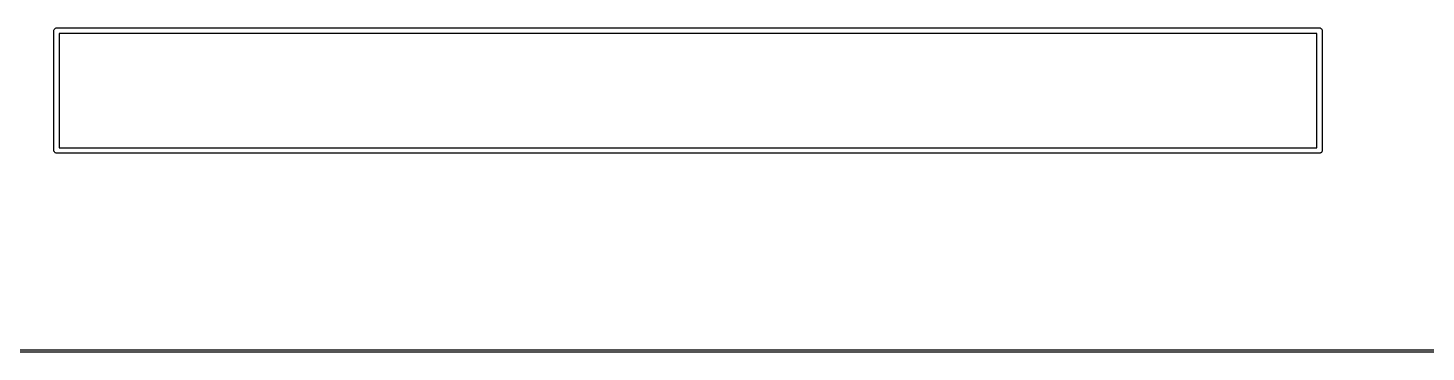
# Model space of a CAD drawing. Extents: x 20 to 116, y -135 to -16.
# Drawn here: x 54.03 to 85.03, y -135.03 to -127.83 of the extents above; entities that cross this region are included whole.
import ezdxf

# ---------------------------------------------------------------- set-up
doc = ezdxf.new("R2010")
doc.units = 0
doc.layers.add('BLACK', color=7, linetype='CONTINUOUS')

msp = doc.modelspace()

# ---------------------------------------------------------------- linework, layer by layer
at = {"layer": 'BLACK', "linetype": 'Continuous'}
for p, q in [((54.6047, -127.89), (54.6059, -127.878)), ((54.605, -127.893), (54.6047, -127.89)), ((54.605, -130.547), (54.605, -127.893)), ((54.6059, -127.878), (54.6093, -127.867)), ((54.6093, -127.867), (54.6149, -127.857)), ((54.6149, -127.857), (54.6224, -127.847)), ((54.6224, -127.847), (54.6315, -127.84)), ((54.6315, -127.84), (54.6419, -127.834)), ((54.6419, -127.834), (54.6532, -127.831)), ((54.6532, -127.831), (54.6621, -127.83)), ((54.6621, -127.83), (54.6621, -127.83)), ((54.6621, -127.83), (54.665, -127.83)), ((54.665, -127.83), (54.6679, -127.83)), ((54.6679, -127.83), (82.6621, -127.83)), ((54.725, -127.95), (54.725, -130.49)), ((82.605, -127.95), (54.725, -127.95)), ((82.605, -130.49), (82.605, -127.95)), ((82.6621, -127.83), (82.665, -127.83)), ((82.665, -127.83), (82.6679, -127.83)), ((82.6679, -127.83), (82.6768, -127.831)), ((82.6768, -127.831), (82.6881, -127.834)), ((82.6881, -127.834), (82.6985, -127.84)), ((82.6985, -127.84), (82.7076, -127.847)), ((82.7076, -127.847), (82.7151, -127.857)), ((82.7151, -127.857), (82.7207, -127.867)), ((82.7207, -127.867), (82.7241, -127.878)), ((82.7241, -127.878), (82.7253, -127.89)), ((82.7253, -127.89), (82.725, -127.893)), ((82.725, -127.893), (82.725, -130.547)), ((54.725, -130.49), (82.605, -130.49)), ((54.6047, -130.55), (54.605, -130.547)), ((54.6059, -130.562), (54.6047, -130.55)), ((54.6093, -130.573), (54.6059, -130.562)), ((54.6149, -130.583), (54.6093, -130.573)), ((54.6224, -130.593), (54.6149, -130.583)), ((54.6315, -130.6), (54.6224, -130.593)), ((54.6419, -130.606), (54.6315, -130.6)), ((54.6532, -130.609), (54.6419, -130.606)), ((54.665, -130.61), (54.6532, -130.609)), ((54.6679, -130.61), (54.665, -130.61)), ((82.6621, -130.61), (54.6679, -130.61)), ((82.665, -130.61), (82.6621, -130.61)), ((82.6679, -130.61), (82.665, -130.61)), ((82.6768, -130.609), (82.6679, -130.61)), ((82.6679, -130.61), (82.6679, -130.61)), ((82.6881, -130.606), (82.6768, -130.609)), ((82.6985, -130.6), (82.6881, -130.606)), ((82.7076, -130.593), (82.6985, -130.6)), ((82.7151, -130.583), (82.7076, -130.593)), ((82.7207, -130.573), (82.7151, -130.583)), ((82.7241, -130.562), (82.7207, -130.573)), ((82.7253, -130.55), (82.7241, -130.562)), ((82.725, -130.547), (82.7253, -130.55)), ((115.884, -135.025), (20.0012, -135.025)), ((20.025, -134.975), (115.86, -134.975))]:
    msp.add_line(p, q, dxfattribs=at)

doc.saveas('drawing.dxf')
